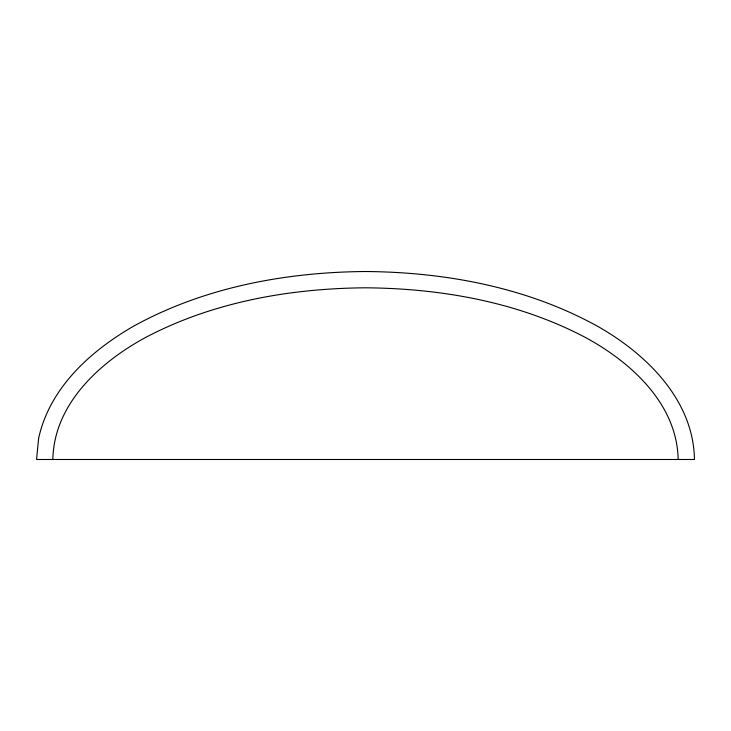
<?xml version="1.0" encoding="UTF-8"?>
<svg xmlns="http://www.w3.org/2000/svg" width="731" height="731" viewBox="0 0 731 731"><rect width="100%" height="100%" fill="white"/><g stroke="black" fill="none" stroke-linecap="round" stroke-linejoin="round"><path stroke-width="1.1" d="M52.842 459.488C53.92 404.234 99.224 362.905 144.418 338.087C212.054 302.086 289.467 288.416 365.5 287.804C441.533 288.416 518.946 302.086 586.582 338.087C631.776 362.905 677.08 404.234 678.158 459.488M38.615 438.436L36.55 459.488L694.45 459.488C693.545 400.095 646.597 354.179 598.104 326.574C527.398 287.356 445.709 272.151 365.5 271.512C285.291 272.151 203.602 287.356 132.896 326.574C90.132 351.346 49.47 388.252 38.615 438.436"/></g></svg>
